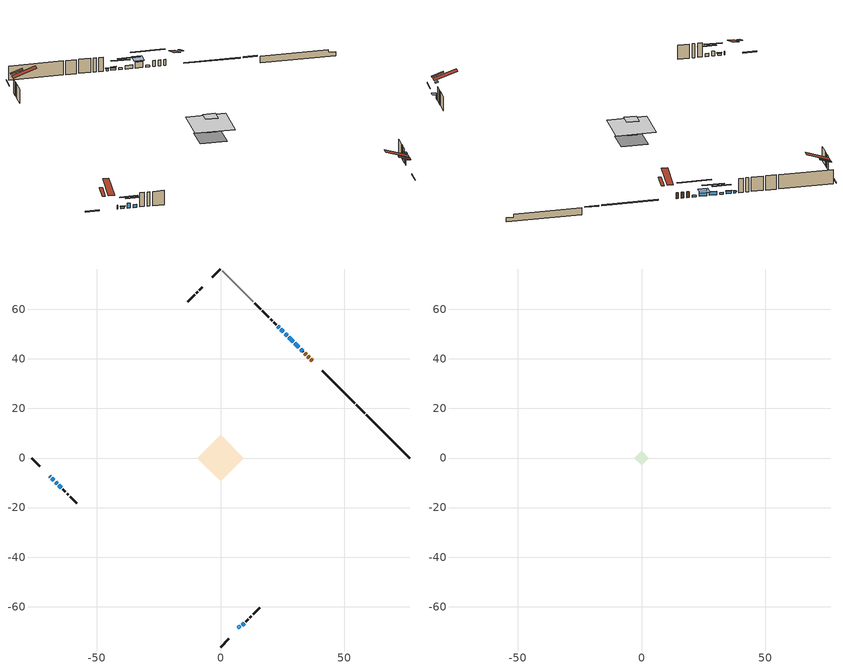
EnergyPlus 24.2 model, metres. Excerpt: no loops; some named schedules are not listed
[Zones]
conditioned space
 floor othersidecoefficients (Floor1 construction): -2.24,0 0,2.24 2.24,0 0,-2.24 z0.46
 floor adiabatic (AdiabaticFloorConstruction): -9.3,0 0,9.3 9.3,0 0,-9.3 z2.9
 floor foundation (Slab1 construction): -6.16,0 0,6.16 6.16,0 0,-6.16 z-1.92
 wall outside (RimJoist1 construction): 0,-76.29 3.29,-72.99 / -76.29,0 -72.99,-3.29 / 0,76.29 -3.29,72.99 / 58.15,18.14 54.86,21.43 z0.46:0.76
 wall outside (AdiabaticWallConstruction 1): 36.94,39.35 36.43,39.86 / 34.54,41.74 33.96,42.33 z0.46:2.49
 wall outside (AdiabaticWallConstruction): -68.84,-7.44 -68.73,-7.56 / 29.29,46.99 27.58,48.7 z0.46:1.68; -68.08,-8.21 -67.21,-9.07 / 26.93,49.36 26.06,50.22 z0.46:1.07; 33.3,42.99 32.29,43.99 z0.46:1.02; 31.64,44.65 29.95,46.34 z0.46:2.49; 8.78,-67.5 9.49,-66.8 / -66.56,-9.73 -65.85,-10.43 z0.46:2.06; 25.41,50.88 24.28,52.01 z0.46:1.27; 23.62,52.66 23.2,53.08 z0.46:1.05; -65.2,-11.09 -64.34,-11.95 z0.46:1.48
 wall outside (Wall1 construction): 10.14,-66.14 11.21,-65.08 / -63.68,-12.61 -62.61,-13.67 / -7.45,68.84 -8.51,67.77 / 22.55,53.74 21.48,54.8 z0.46:5.34
 wall outside (Wall2 construction): 11.87,-64.42 12.46,-63.82 / -61.96,-14.33 -61.36,-14.93 / -9.17,67.12 -9.77,66.52 / 20.82,55.46 20.23,56.06 z0.46:5.34
 wall outside (Wall5 construction): 13.12,-63.17 15.83,-60.45 / -60.7,-15.58 -57.99,-18.3 / -10.42,65.86 -13.14,63.15 / 19.57,56.71 16.86,59.43 z0.46:5.34
 wall foundation (FoundationWall1 construction): 58.81,17.48,-1.92 58.81,17.48,0.46 74.54,1.75,0.46 74.54,1.75,-0.54 76.29,0,-0.54 76.29,0,-1.92
 wall othersidecoefficients (RimJoist2 construction): 54.2,22.09 41.09,35.19 z0.46:0.76
 wall othersidecoefficients (AdiabaticWallConstruction 1): 35.77,40.51 35.2,41.09 z0.46:2.49
 wall othersidecoefficients (Wall6 construction): 16.2,60.09 13.85,62.44 z0.46:5.34
 wall adiabatic (Wall7 construction): 13.19,63.1 0.66,75.63 z0.46:5.34
 window (WindowConstruction 9): -68.84,-7.45 -68.73,-7.55 z0.46:1.68
 window (WindowConstruction 8): -68.07,-8.21 -67.21,-9.07 z0.46:1.07
 window (WindowConstruction 10): 33.3,42.99 32.29,43.99 z0.46:1.02
 window (WindowConstruction): 31.64,44.65 29.95,46.34 z0.46:2.49
 window (WindowConstruction 1): 29.29,46.99 27.58,48.7 z0.46:1.68
 window (WindowConstruction 2): 26.93,49.36 26.06,50.22 z0.46:1.07
 window (WindowConstruction 3): 8.79,-67.5 9.49,-66.8 z0.46:2.06
 window (WindowConstruction 4): -66.56,-9.73 -65.86,-10.43 z0.46:2.06
 window (WindowConstruction 5): 25.41,50.88 24.28,52.01 z0.46:1.27
 window (WindowConstruction 6): 23.62,52.67 23.2,53.08 z0.46:1.05
 window (WindowConstruction 7): -65.2,-11.09 -64.34,-11.95 z0.46:1.47
 door (Door): 36.94,39.35 36.43,39.86 z0.46:2.49
 door inside (Door 1): 35.77,40.51 35.2,41.08 z0.46:2.49
 door (Door 2): 34.54,41.74 33.96,42.33 z0.46:2.49
 ceiling adiabatic (AdiabaticFloorConstruction): 0,-9.3 9.3,0 0,9.3 -9.3,0 z2.9
 roof outside (Roof2 construction): 6.79,-69.5,5.34 1.28,-63.99,7.93 -0.17,-65.44,7.93 5.34,-70.95,5.34; -69.5,-6.79,5.34 -63.99,-1.28,7.93 -65.44,0.17,7.93 -70.95,-5.34,5.34; -6.79,69.5,5.34 -1.28,63.99,7.93 0.17,65.44,7.93 -5.34,70.95,5.34; 37.6,38.69,5.34 32.09,33.18,7.93 33.54,31.73,7.93 39.05,37.24,5.34
 roof outside (AdiabaticRoofConstruction): 8.13,-68.16,5.34 7.48,-67.51,5.64 6.8,-68.19,5.64 7.45,-68.84,5.34
 skylight (SkylightConstruction): 8.13,-68.16,5.34 7.48,-67.51,5.64 6.8,-68.19,5.64 7.45,-68.84,5.34
attic - vented
 floor to conditioned space (Floor2 construction Reversed): -2.85,0 0,2.85 2.85,0 0,-2.85 z5.34
 roof outside (Roof1 construction): 4.68,-71.6,5.34 1.91,-68.83,6.64 1.18,-69.56,6.64 3.95,-72.34,5.34; -71.6,-4.68,5.34 -68.83,-1.91,6.64 -69.56,-1.18,6.64 -72.34,-3.95,5.34; -4.68,71.6,5.34 -1.91,68.83,6.64 -1.18,69.56,6.64 -3.95,72.34,5.34; 39.7,36.58,5.34 36.93,33.81,6.64 37.66,33.08,6.64 40.43,35.85,5.34
shading: -67.07,-9.22 -68.22,-8.07 -68.51,-8.36 -67.36,-9.51 z1.27; 28.81,47.48 36.78,39.5 37.08,39.79 29.1,47.77 z5.95; 29.62,46.66 31.96,44.32 34.33,46.69 31.99,49.03 z2.95; 25.82,50.46 31.05,45.23 31.34,45.52 26.11,50.75 z4.17; 24.3,51.98 28.69,47.6 28.98,47.89 24.59,52.27 z3.56; 9.7,-66.59 8.57,-67.71 9.65,-68.79 10.77,-67.66 z2.36; -64.09,-12.19 -68.32,-7.97 -68.61,-8.26 -64.39,-12.48 z4.55; 24.13,52.15 25.55,50.74 25.84,51.03 24.42,52.44 z1.47; 23.06,53.22 23.76,52.52 24.05,52.82 23.35,53.51 z1.25; -62.58,-13.71 -66.96,-9.33 -67.25,-9.62 -62.87,-14 z3.97
[Building]
Building 1: Terrain=Suburbs
[Site:Location]
Toronto City Centre_ON: Latitude {deg}=43.63; Longitude {deg}=-79.39; Time Zone {hr}=-5; Elevation {m}=77; Keep Site Location Information=Yes
[Site:GroundTemperature:Shallow]
5.01852, 3.26908, 3.12898, 3.95918, 7.29196, 10.6092, 13.4851, 15.3069, 15.4617, 13.9799, 11.1774, 7.9619
[Site:WaterMainsTemperature]
Calculation Method=Schedule; Temperature Schedule=mains temperature schedule
[Material] Roughness=Rough; Thermal Absorptance=0.9
Name | Thickness {m} | Conductivity {W/m-K} | Density {kg/m3} | Specific Heat {J/kg-K} | Solar Absorptance | Visible Absorptance
asphalt or fiberglass shingles | 0.00635 | 0.162714 | 1121.4 | 1465.45 | 0.4 | 0.4
asphalt or fiberglass shingles 1 | 0.00635 | 0.162714 | 1121.4 | 1465.45 | 0.7 | 0.7
ceiling loosefill ins | 0.169333 | 0.0480833 | 16.02 | 1046.75 | 0.7 | 0.7
ceiling stud and cavity | 0.1397 | 0.515167 | 65.682 | 1177.47 | 0.7 | 0.7
concrete 4.0 in. | 0.1016 | 1.803125 | 2242.8 | 837.4 | 0.7 | 0.7
concrete 8.0 in. | 0.2032 | 1.803125 | 2242.8 | 837.4 | 0.7 | 0.7
door material | 0.04445 | 0.0451087 | 512.64 | 1214.23 | 0.7 | 0.7
door material 1 | 0.04445 | 0.060037 | 512.64 | 1214.23 | 0.7 | 0.7
door material 2 | 0.04445 | 0.20624 | 512.64 | 1214.23 | 0.7 | 0.7
exterior vertical ins | 0.0043763 | 0.029427 | 32.04 | 1214.23 | 0.7 | 0.7
floor covering | 0.0127 | 0.0433444 | 54.468 | 1339.84 | 0.6 | 0.6
floor rigid ins; rim joist rigid ins; rim joist rigid ins 1; roof rigid ins; wall rigid ins | 0.051816 | 0.029427 | 32.04 | 1214.23 | 0.7 | 0.7
floor rigid ins 1; roof rigid ins 1; wall rigid ins 2 | 0.512978 | 0.029427 | 32.04 | 1214.23 | 0.7 | 0.7
floor stud and cavity | 0.1397 | 0.111445 | 92.3553 | 1139.71 | 0.7 | 0.7
floor stud and cavity 1 | 0.1397 | 1.75129 | 37.0049 | 1207.88 | 0.7 | 0.7
furniture material conditioned space 1 | 0.1524 | 0.115458 | 640.8 | 1214.23 | 0.6 | 0.6
gypsum board | 0.0127 | 0.160291 | 801 | 837.4 | 0.6 | 0.6
gypsum board 1 | 0.00254 | 0.160291 | 801 | 837.4 | 0.6 | 0.6
gypsum board 2 | 0.0127 | 0.160291 | 801 | 837.4 | 0.7 | 0.7
osb sheathing 0.5 in. | 0.0127 | 0.115458 | 512.64 | 1214.23 | 0.7 | 0.7
osb sheathing 0.5 in. 1 | 0.0127 | 0.115458 | 512.64 | 1214.23 | 0.4 | 0.4
osb sheathing 0.75 in. | 0.01905 | 0.115458 | 512.64 | 1214.23 | 0.7 | 0.7
osb sheathing 2.0 in. | 0.0508 | 0.115458 | 512.64 | 1214.23 | 0.7 | 0.7
rim joist stud and cavity | 0.0508 | 0.0414762 | 125.044 | 1163.47 | 0.6 | 0.6
rim joist stud and cavity 1 | 0.0508 | 0.0317338 | 125.044 | 1163.47 | 0.6 | 0.6
roof stud and cavity | 0.2032 | 0.13028 | 78.34581 | 1123.46 | 0.7 | 0.7
roof stud and cavity 1 | 0.18415 | 1.78685 | 37.0049 | 1207.88 | 0.6 | 0.6
wall rigid ins 1 | 0.051816 | 0.029427 | 32.04 | 1214.23 | 0.4 | 0.4
wall stud and cavity | 0.1397 | 0.173609 | 139.0536 | 1170.24 | 0.7 | 0.7
wall stud and cavity 1 | 0.0889 | 0.52473 | 50.32683 | 1063.81 | 0.7 | 0.7
wall stud and cavity 2 | 0.1397 | 0.0960514 | 139.0536 | 1170.24 | 0.7 | 0.7
wall stud and cavity 3 | 0.1397 | 0.266649 | 139.0536 | 1170.24 | 0.7 | 0.7
wall stud and cavity 4 | 0.1397 | 0.086374 | 139.0536 | 1170.24 | 0.7 | 0.7
wall stud and cavity 5 | 0.0889 | 0.380278 | 52.3479 | 1209.89 | 0.7 | 0.7
wall stud and cavity 6 | 0.0889 | 0.391764 | 83.0341 | 1211.67 | 0.7 | 0.7
wood siding | 0.0254 | 0.102417 | 544.68 | 1172.36 | 0.4 | 0.4
wood siding 1 | 0.00254 | 0.102417 | 544.68 | 1172.36 | 0.4 | 0.4
wood siding 2; wood siding 3; wood siding 4 | 0.0254 | 0.102417 | 544.68 | 1172.36 | 0.7 | 0.7
[WindowMaterial:SimpleGlazingSystem]
Name | U-Factor {W/m2-K} | Solar Heat Gain Coefficient
SkylightMaterial | 3.8544 | 0.6637
WindowMaterial | 2.24735 | 0.57
WindowMaterial 1 | 2.90941 | 0.64
WindowMaterial 2 | 2.96789 | 0.62
WindowMaterial 3 | 2.93609 | 0.6
WindowMaterial 4 | 2.95142 | 0.58
WindowMaterial 5 | 3.006501 | 0.57
WindowMaterial 6 | 2.28085 | 0.55
WindowMaterial 7 | 2.27915 | 0.58
WindowMaterial 8 | 2.58463 | 0.46
WindowMaterial 9 | 3.01672 | 0.5
[Construction]
AdiabaticFloorConstruction: floor stud and cavity 1, floor rigid ins 1, osb sheathing 0.75 in., floor covering
AdiabaticRoofConstruction: asphalt or fiberglass shingles 1, roof rigid ins 1, osb sheathing 0.75 in., roof stud and cavity 1
AdiabaticWallConstruction: wood siding 3, wall rigid ins 2, wall stud and cavity 5, gypsum board
AdiabaticWallConstruction 1: wood siding 4, wall rigid ins 2, wall stud and cavity 5, gypsum board
Door: door material
Door 1: door material 1
Door 2: door material 2
Floor1 construction: floor stud and cavity, floor rigid ins, osb sheathing 0.75 in., floor covering
Floor2 construction Reversed: gypsum board, ceiling stud and cavity, ceiling loosefill ins
FoundationWall1 construction: concrete 8.0 in., gypsum board 2
furniture construction conditioned space 1: furniture material conditioned space 1
PartitionWallConstruction: gypsum board, wall stud and cavity 6, gypsum board
RimJoist1 construction: wood siding 2, rim joist rigid ins, osb sheathing 2.0 in., rim joist stud and cavity
RimJoist2 construction: rim joist rigid ins 1, osb sheathing 2.0 in., rim joist stud and cavity 1
Roof1 construction: asphalt or fiberglass shingles
Roof2 construction: asphalt or fiberglass shingles, roof rigid ins, osb sheathing 0.75 in., roof stud and cavity, gypsum board
SkylightConstruction: SkylightMaterial
Slab1 construction: concrete 4.0 in.
Wall1 construction: wood siding, wall rigid ins, osb sheathing 0.5 in., wall stud and cavity, gypsum board
Wall2 construction: wood siding 1, wall stud and cavity 1, gypsum board 1
Wall5 construction: wood siding, osb sheathing 0.5 in., wall stud and cavity 2, gypsum board
Wall6 construction: wall rigid ins 1, osb sheathing 0.5 in., wall stud and cavity 3, gypsum board
Wall7 construction: osb sheathing 0.5 in. 1, wall stud and cavity 4, gypsum board
WindowConstruction: WindowMaterial
WindowConstruction 1: WindowMaterial 1
WindowConstruction 10: WindowMaterial 9
WindowConstruction 2: WindowMaterial 2
WindowConstruction 3; WindowConstruction 4: WindowMaterial 3
WindowConstruction 5: WindowMaterial 4
WindowConstruction 6: WindowMaterial 5
WindowConstruction 7: WindowMaterial 6
WindowConstruction 8: WindowMaterial 7
WindowConstruction 9: WindowMaterial 8
[Zone] Multiplier=1; Part of Total Floor Area=Yes
Name | Volume {m3}
attic - vented | 3.43972
conditioned space | 649.7
[Space]
Name | Zone | Volume {m3}
attic - vented 1 | attic - vented | 3.43972
conditioned space 1 | conditioned space | 649.7
[ZoneInfiltration:EffectiveLeakageArea]
infil attic - vented 1: Zone or Space=attic - vented 1; Schedule=Always On Discrete; Effective Air Leakage Area {cm2}=682.526; Stack Coefficient=9.08979e-05; Wind Coefficient=6.44165e-06
[ZoneMixing]
whole house fan mix: Zone or Space=attic - vented; Schedule=Always On Continuous; Design Flow Rate Calculation Method=Flow/Zone; Design Flow Rate {m3/s}=0; Source Zone or Space=conditioned space
[SurfaceProperty:OtherSideCoefficients]
other non-freezing space: Combined Convective/Radiative Film Coefficient {W/m2-K}=8.35; Constant Temperature Coefficient=1; External Dry-Bulb Temperature Coefficient=0; Ground Temperature Coefficient=0; Wind Speed Coefficient=0; Zone Air Temperature Coefficient=0; Constant Temperature Schedule=other non-freezing space; Previous Other Side Temperature Coefficient=0
[SurfaceProperty:ExposedFoundationPerimeter]
Slab1: Exposed Perimeter Calculation Method=TotalExposedPerimeter; Total Exposed Perimeter {m}=24.719
[InternalMass] Zone or ZoneList=conditioned space; Space or SpaceList=conditioned space 1
Name | Construction | Surface Area {m2}
furniture mass conditioned space 1 | furniture construction conditioned space 1 | 103.548
partition wall mass | PartitionWallConstruction | 258.87
[Lights]
interior lighting: Zone or ZoneList or Space or SpaceList=conditioned space 1; Schedule=interior lighting schedule; Design Level Calculation Method=LightingLevel; Lighting Level {W}=343.2; Return Air Fraction=0; Fraction Radiant=0.6; Fraction Visible=0.2; Fraction Replaceable=1
[People]
occupants: Zone or ZoneList or Space or SpaceList=conditioned space 1; Number of People Schedule=occupants schedule; Number of People Calculation Method=People; Number of People=3; Fraction Radiant=0.314171; Sensible Heat Fraction=0.56303; Activity Level Schedule=occupants activity schedule; Carbon Dioxide Generation Rate {m3/s-W}=0; Enable ASHRAE 55 Comfort Warnings=No; Mean Radiant Temperature Calculation Type=EnclosureAveraged
[ElectricEquipment] Zone or ZoneList or Space or SpaceList=conditioned space 1; Design Level Calculation Method=EquipmentLevel
Name | Schedule | Design Level {W} | Fraction Latent | Fraction Radiant | Fraction Lost
clothes dryer | clothes dryer schedule | 140.772 | 0.015 | 0.081 | 0.85
clothes washer | clothes washer schedule | 32.1985 | 0.03 | 0.162 | 0.7
cooking range | cooking range schedule | 208.969 | 0.08 | 0.432 | 0.2
dishwasher | dishwasher schedule | 66.8632 | 0.3 | 0.18 | 0.4
fridge | fridge schedule | 72.9452 | 0 | 0.6 | 0
mech vent bath fan 0 | mech vent bath fan 0 schedule | 50.2 | 0 | 0 | 1
mech vent bath fan 1 | mech vent bath fan 1 schedule | 50.2 | 0 | 0 | 1
mech vent house fan | mech vent house fan schedule | 0 | 0 | 0 | 1
mech vent house fan cfis | mech vent house fan cfis schedule | 0 | 0 | 0 | 0
mech vent range fan 0 | mech vent range fan 0 schedule | 57 | 0 | 0 | 1
misc plug loads | misc plug loads schedule | 494.7 | 0.045 | 0.513 | 0.1
whole house fan | Always On Discrete | 0 | 0 | 0 | 1
[OtherEquipment] Zone or ZoneList or Space or SpaceList=conditioned space 1; Design Level Calculation Method=EquipmentLevel
Name | Fuel Type | Schedule | Design Level {W} | Fraction Latent | Fraction Radiant | Fraction Lost
clothes dryer 1 | Electricity | clothes dryer schedule | 0 | 0.015 | 0.081 | 0.85
cooking range 1 | Electricity | cooking range schedule | 0 | 0.08 | 0.432 | 0.2
general water use latent | None | general water use schedule | 59.3978 | 1 | 0 | 0
general water use sensible | None | general water use schedule | -58.539 | 0 | 0.6 | 0
mech vent house fan latent load | None | Always On Discrete | 0 | 1 | 0 | 0
mech vent house fan sensible load | None | Always On Discrete | 0 | 0 | 0 | 0
water heater energy adjustment1 | NaturalGas | Always On Discrete | 0.01 | 0 | 0 | 1
[ZoneInfiltration:DesignFlowRate] Zone or ZoneList or Space or SpaceList=conditioned space 1; Schedule=Always On Discrete; Design Flow Rate Calculation Method=Flow/Zone; Design Flow Rate {m3/s}=0
infil flow; natural vent flow; whole house fan flow
[Foundation:Kiva]
Foundation Kiva 1: Initial Indoor Air Temperature {C}=18; Wall Height Above Grade {m}=0.460004; Wall Depth Below Slab {m}=0.2032; Custom Block Material Name 1=exterior vertical ins; Custom Block Depth 1 {m}=2.38; Custom Block X Position 1 {m}=0.2159; Custom Block Z Position 1 {m}=0
[Foundation:Kiva:Settings]
Soil Conductivity {W/m-K}=0.849921; Soil Density {kg/m3}=1842.3; Soil Specific Heat {J/kg-K}=418.7; Ground Solar Absorptivity=0.9; Ground Thermal Absorptivity=0.9; Ground Surface Roughness {m}=0.03; Far-Field Width {m}=40; Deep-Ground Boundary Condition=ZeroFlux; Deep-Ground Depth {m}=40; Minimum Cell Dimension {m}=0.2; Maximum Cell Growth Coefficient=3; Simulation Timestep=Timestep
[Exterior:Lights]
exterior lighting: Schedule=exterior lighting schedule; Design Level {W}=75.6
[Schedule:Constant]
Name | Hourly Value
Always On Continuous; mech vent house fan schedule; mech vent house fan cfis schedule; Always On Discrete | 1
other non-freezing space; fridge schedule | 0
occupants activity schedule | 117.228
[Schedule:Week:Daily]
interior lighting schedule Week Rule - Jan1-Jan27: interior lighting schedule day, interior lighting schedule day, interior lighting schedule day, interior lighting schedule day, interior lighting schedule day, interior lighting schedule day, interior lighting schedule day, interior lighting schedule default day, interior lighting schedule default day, interior lighting schedule default day, interior lighting schedule default day, interior lighting schedule default day
interior lighting schedule Week Rule - Jan28-Feb3: interior lighting schedule day, interior lighting schedule day, interior lighting schedule day, interior lighting schedule day, interior lighting schedule day 1, interior lighting schedule day 1, interior lighting schedule day 1, interior lighting schedule default day, interior lighting schedule default day, interior lighting schedule default day, interior lighting schedule default day, interior lighting schedule default day
interior lighting schedule Week Rule - Feb4-Feb24: interior lighting schedule day 1, interior lighting schedule day 1, interior lighting schedule day 1, interior lighting schedule day 1, interior lighting schedule day 1, interior lighting schedule day 1, interior lighting schedule day 1, interior lighting schedule default day, interior lighting schedule default day, interior lighting schedule default day, interior lighting schedule default day, interior lighting schedule default day
interior lighting schedule Week Rule - Feb25-Mar3: interior lighting schedule day 1, interior lighting schedule day 1, interior lighting schedule day 1, interior lighting schedule day 1, interior lighting schedule day 2, interior lighting schedule day 2, interior lighting schedule day 2, interior lighting schedule default day, interior lighting schedule default day, interior lighting schedule default day, interior lighting schedule default day, interior lighting schedule default day
interior lighting schedule Week Rule - Mar4-Mar31: interior lighting schedule day 2, interior lighting schedule day 2, interior lighting schedule day 2, interior lighting schedule day 2, interior lighting schedule day 2, interior lighting schedule day 2, interior lighting schedule day 2, interior lighting schedule default day, interior lighting schedule default day, interior lighting schedule default day, interior lighting schedule default day, interior lighting schedule default day
interior lighting schedule Week Rule - Apr1-Apr28: interior lighting schedule day 3, interior lighting schedule day 3, interior lighting schedule day 3, interior lighting schedule day 3, interior lighting schedule day 3, interior lighting schedule day 3, interior lighting schedule day 3, interior lighting schedule default day, interior lighting schedule default day, interior lighting schedule default day, interior lighting schedule default day, interior lighting schedule default day
interior lighting schedule Week Rule - Apr29-May5: interior lighting schedule day 3, interior lighting schedule day 3, interior lighting schedule day 4, interior lighting schedule day 4, interior lighting schedule day 4, interior lighting schedule day 4, interior lighting schedule day 4, interior lighting schedule default day, interior lighting schedule default day, interior lighting schedule default day, interior lighting schedule default day, interior lighting schedule default day
interior lighting schedule Week Rule - May6-May26: interior lighting schedule day 4, interior lighting schedule day 4, interior lighting schedule day 4, interior lighting schedule day 4, interior lighting schedule day 4, interior lighting schedule day 4, interior lighting schedule day 4, interior lighting schedule default day, interior lighting schedule default day, interior lighting schedule default day, interior lighting schedule default day, interior lighting schedule default day
interior lighting schedule Week Rule - May27-Jun2: interior lighting schedule day 4, interior lighting schedule day 4, interior lighting schedule day 4, interior lighting schedule day 4, interior lighting schedule day 4, interior lighting schedule day 5, interior lighting schedule day 5, interior lighting schedule default day, interior lighting schedule default day, interior lighting schedule default day, interior lighting schedule default day, interior lighting schedule default day
interior lighting schedule Week Rule - Jun3-Jun30: interior lighting schedule day 5, interior lighting schedule day 5, interior lighting schedule day 5, interior lighting schedule day 5, interior lighting schedule day 5, interior lighting schedule day 5, interior lighting schedule day 5, interior lighting schedule default day, interior lighting schedule default day, interior lighting schedule default day, interior lighting schedule default day, interior lighting schedule default day
interior lighting schedule Week Rule - Jul1-Jul28: interior lighting schedule day 6, interior lighting schedule day 6, interior lighting schedule day 6, interior lighting schedule day 6, interior lighting schedule day 6, interior lighting schedule day 6, interior lighting schedule day 6, interior lighting schedule default day, interior lighting schedule default day, interior lighting schedule default day, interior lighting schedule default day, interior lighting schedule default day
interior lighting schedule Week Rule - Jul29-Aug4: interior lighting schedule day 6, interior lighting schedule day 6, interior lighting schedule day 6, interior lighting schedule day 7, interior lighting schedule day 7, interior lighting schedule day 7, interior lighting schedule day 7, interior lighting schedule default day, interior lighting schedule default day, interior lighting schedule default day, interior lighting schedule default day, interior lighting schedule default day
interior lighting schedule Week Rule - Aug5-Aug25: interior lighting schedule day 7, interior lighting schedule day 7, interior lighting schedule day 7, interior lighting schedule day 7, interior lighting schedule day 7, interior lighting schedule day 7, interior lighting schedule day 7, interior lighting schedule default day, interior lighting schedule default day, interior lighting schedule default day, interior lighting schedule default day, interior lighting schedule default day
interior lighting schedule Week Rule - Aug26-Sep1: interior lighting schedule day 7, interior lighting schedule day 7, interior lighting schedule day 7, interior lighting schedule day 7, interior lighting schedule day 7, interior lighting schedule day 7, interior lighting schedule day 8, interior lighting schedule default day, interior lighting schedule default day, interior lighting schedule default day, interior lighting schedule default day, interior lighting schedule default day
interior lighting schedule Week Rule - Sep2-Sep29: interior lighting schedule day 8, interior lighting schedule day 8, interior lighting schedule day 8, interior lighting schedule day 8, interior lighting schedule day 8, interior lighting schedule day 8, interior lighting schedule day 8, interior lighting schedule default day, interior lighting schedule default day, interior lighting schedule default day, interior lighting schedule default day, interior lighting schedule default day
interior lighting schedule Week Rule - Sep30-Oct6: interior lighting schedule day 8, interior lighting schedule day 9, interior lighting schedule day 9, interior lighting schedule day 9, interior lighting schedule day 9, interior lighting schedule day 9, interior lighting schedule day 9, interior lighting schedule default day, interior lighting schedule default day, interior lighting schedule default day, interior lighting schedule default day, interior lighting schedule default day
interior lighting schedule Week Rule - Oct7-Oct27: interior lighting schedule day 9, interior lighting schedule day 9, interior lighting schedule day 9, interior lighting schedule day 9, interior lighting schedule day 9, interior lighting schedule day 9, interior lighting schedule day 9, interior lighting schedule default day, interior lighting schedule default day, interior lighting schedule default day, interior lighting schedule default day, interior lighting schedule default day
interior lighting schedule Week Rule - Oct28-Nov3: interior lighting schedule day 9, interior lighting schedule day 9, interior lighting schedule day 9, interior lighting schedule day 9, interior lighting schedule day 10, interior lighting schedule day 10, interior lighting schedule day 10, interior lighting schedule default day, interior lighting schedule default day, interior lighting schedule default day, interior lighting schedule default day, interior lighting schedule default day
interior lighting schedule Week Rule - Nov4-Nov24: interior lighting schedule day 10, interior lighting schedule day 10, interior lighting schedule day 10, interior lighting schedule day 10, interior lighting schedule day 10, interior lighting schedule day 10, interior lighting schedule day 10, interior lighting schedule default day, interior lighting schedule default day, interior lighting schedule default day, interior lighting schedule default day, interior lighting schedule default day
interior lighting schedule Week Rule - Nov25-Dec1: interior lighting schedule day 10, interior lighting schedule day 10, interior lighting schedule day 10, interior lighting schedule day 10, interior lighting schedule day 10, interior lighting schedule day 10, interior lighting schedule day 11, interior lighting schedule default day, interior lighting schedule default day, interior lighting schedule default day, interior lighting schedule default day, interior lighting schedule default day
interior lighting schedule Week Rule - Dec2-Dec31: interior lighting schedule day 11, interior lighting schedule day 11, interior lighting schedule day 11, interior lighting schedule day 11, interior lighting schedule day 11, interior lighting schedule day 11, interior lighting schedule day 11, interior lighting schedule default day, interior lighting schedule default day, interior lighting schedule default day, interior lighting schedule default day, interior lighting schedule default day
occupants schedule Week Rule - Jan1-Dec31: occupants schedule day, occupants schedule day, occupants schedule day, occupants schedule day, occupants schedule day, occupants schedule day, occupants schedule day, occupants schedule default day, occupants schedule default day, occupants schedule default day, occupants schedule default day, occupants schedule default day
clothes dryer schedule Week Rule - Jan1-Dec31: clothes dryer schedule day, clothes dryer schedule day, clothes dryer schedule day, clothes dryer schedule day, clothes dryer schedule day, clothes dryer schedule day, clothes dryer schedule day, clothes dryer schedule default day, clothes dryer schedule default day, clothes dryer schedule default day, clothes dryer schedule default day, clothes dryer schedule default day
clothes washer schedule Week Rule - Jan1-Dec31: clothes washer schedule day, clothes washer schedule day, clothes washer schedule day, clothes washer schedule day, clothes washer schedule day, clothes washer schedule day, clothes washer schedule day, clothes washer schedule default day, clothes washer schedule default day, clothes washer schedule default day, clothes washer schedule default day, clothes washer schedule default day
cooking range schedule Week Rule - Jan1-Dec31: cooking range schedule day, cooking range schedule day, cooking range schedule day, cooking range schedule day, cooking range schedule day, cooking range schedule day, cooking range schedule day, cooking range schedule default day, cooking range schedule default day, cooking range schedule default day, cooking range schedule default day, cooking range schedule default day
dishwasher schedule Week Rule - Jan1-Dec31: dishwasher schedule day, dishwasher schedule day, dishwasher schedule day, dishwasher schedule day, dishwasher schedule day, dishwasher schedule day, dishwasher schedule day, dishwasher schedule default day, dishwasher schedule default day, dishwasher schedule default day, dishwasher schedule default day, dishwasher schedule default day
mech vent bath fan 0 schedule Week Rule - Jan1-Dec31: mech vent bath fan 0 schedule day, mech vent bath fan 0 schedule day, mech vent bath fan 0 schedule day, mech vent bath fan 0 schedule day, mech vent bath fan 0 schedule day, mech vent bath fan 0 schedule day, mech vent bath fan 0 schedule day, mech vent bath fan 0 schedule default day, mech vent bath fan 0 schedule default day, mech vent bath fan 0 schedule default day, mech vent bath fan 0 schedule default day, mech vent bath fan 0 schedule default day
mech vent bath fan 1 schedule Week Rule - Jan1-Dec31: mech vent bath fan 1 schedule day, mech vent bath fan 1 schedule day, mech vent bath fan 1 schedule day, mech vent bath fan 1 schedule day, mech vent bath fan 1 schedule day, mech vent bath fan 1 schedule day, mech vent bath fan 1 schedule day, mech vent bath fan 1 schedule default day, mech vent bath fan 1 schedule default day, mech vent bath fan 1 schedule default day, mech vent bath fan 1 schedule default day, mech vent bath fan 1 schedule default day
mech vent range fan 0 schedule Week Rule - Jan1-Dec31: mech vent range fan 0 schedule day, mech vent range fan 0 schedule day, mech vent range fan 0 schedule day, mech vent range fan 0 schedule day, mech vent range fan 0 schedule day, mech vent range fan 0 schedule day, mech vent range fan 0 schedule day, mech vent range fan 0 schedule default day, mech vent range fan 0 schedule default day, mech vent range fan 0 schedule default day, mech vent range fan 0 schedule default day, mech vent range fan 0 schedule default day
misc plug loads schedule Week Rule - Jan1-Dec31: misc plug loads schedule day, misc plug loads schedule day, misc plug loads schedule day, misc plug loads schedule day, misc plug loads schedule day, misc plug loads schedule day, misc plug loads schedule day, misc plug loads schedule default day, misc plug loads schedule default day, misc plug loads schedule default day, misc plug loads schedule default day, misc plug loads schedule default day
general water use schedule Week Rule - Jan1-Dec31: general water use schedule day, general water use schedule day, general water use schedule day, general water use schedule day, general water use schedule day, general water use schedule day, general water use schedule day, general water use schedule default day, general water use schedule default day, general water use schedule default day, general water use schedule default day, general water use schedule default day
exterior lighting schedule Week Rule - Jan1-Jan27: exterior lighting schedule day, exterior lighting schedule day, exterior lighting schedule day, exterior lighting schedule day, exterior lighting schedule day, exterior lighting schedule day, exterior lighting schedule day, exterior lighting schedule default day, exterior lighting schedule default day, exterior lighting schedule default day, exterior lighting schedule default day, exterior lighting schedule default day
exterior lighting schedule Week Rule - Jan28-Feb3: exterior lighting schedule day, exterior lighting schedule day, exterior lighting schedule day, exterior lighting schedule day, exterior lighting schedule day 1, exterior lighting schedule day 1, exterior lighting schedule day 1, exterior lighting schedule default day, exterior lighting schedule default day, exterior lighting schedule default day, exterior lighting schedule default day, exterior lighting schedule default day
exterior lighting schedule Week Rule - Feb4-Feb24: exterior lighting schedule day 1, exterior lighting schedule day 1, exterior lighting schedule day 1, exterior lighting schedule day 1, exterior lighting schedule day 1, exterior lighting schedule day 1, exterior lighting schedule day 1, exterior lighting schedule default day, exterior lighting schedule default day, exterior lighting schedule default day, exterior lighting schedule default day, exterior lighting schedule default day
exterior lighting schedule Week Rule - Feb25-Mar3: exterior lighting schedule day 1, exterior lighting schedule day 1, exterior lighting schedule day 1, exterior lighting schedule day 1, exterior lighting schedule day 2, exterior lighting schedule day 2, exterior lighting schedule day 2, exterior lighting schedule default day, exterior lighting schedule default day, exterior lighting schedule default day, exterior lighting schedule default day, exterior lighting schedule default day
exterior lighting schedule Week Rule - Mar4-Mar31: exterior lighting schedule day 2, exterior lighting schedule day 2, exterior lighting schedule day 2, exterior lighting schedule day 2, exterior lighting schedule day 2, exterior lighting schedule day 2, exterior lighting schedule day 2, exterior lighting schedule default day, exterior lighting schedule default day, exterior lighting schedule default day, exterior lighting schedule default day, exterior lighting schedule default day
exterior lighting schedule Week Rule - Apr1-Apr28: exterior lighting schedule day 3, exterior lighting schedule day 3, exterior lighting schedule day 3, exterior lighting schedule day 3, exterior lighting schedule day 3, exterior lighting schedule day 3, exterior lighting schedule day 3, exterior lighting schedule default day, exterior lighting schedule default day, exterior lighting schedule default day, exterior lighting schedule default day, exterior lighting schedule default day
exterior lighting schedule Week Rule - Apr29-May5: exterior lighting schedule day 3, exterior lighting schedule day 3, exterior lighting schedule day 4, exterior lighting schedule day 4, exterior lighting schedule day 4, exterior lighting schedule day 4, exterior lighting schedule day 4, exterior lighting schedule default day, exterior lighting schedule default day, exterior lighting schedule default day, exterior lighting schedule default day, exterior lighting schedule default day
[Schedule:Year]
interior lighting schedule: interior lighting schedule Week Rule - Jan1-Jan27, 1, 1, 1, 27, interior lighting schedule Week Rule - Jan28-Feb3, 1, 28, 2, 3, interior lighting schedule Week Rule - Feb4-Feb24, 2, 4, 2, 24, interior lighting schedule Week Rule - Feb25-Mar3, 2, 25, 3, 3, interior lighting schedule Week Rule - Mar4-Mar31, 3, 4, 3, 31, interior lighting schedule Week Rule - Apr1-Apr28, 4, 1, 4, 28, interior lighting schedule Week Rule - Apr29-May5, 4, 29, 5, 5, interior lighting schedule Week Rule - May6-May26, 5, 6, 5, 26, interior lighting schedule Week Rule - May27-Jun2, 5, 27, 6, 2, interior lighting schedule Week Rule - Jun3-Jun30, 6, 3, 6, 30, interior lighting schedule Week Rule - Jul1-Jul28, 7, 1, 7, 28, interior lighting schedule Week Rule - Jul29-Aug4, 7, 29, 8, 4, interior lighting schedule Week Rule - Aug5-Aug25, 8, 5, 8, 25, interior lighting schedule Week Rule - Aug26-Sep1, 8, 26, 9, 1, interior lighting schedule Week Rule - Sep2-Sep29, 9, 2, 9, 29, interior lighting schedule Week Rule - Sep30-Oct6, 9, 30, 10, 6, interior lighting schedule Week Rule - Oct7-Oct27, 10, 7, 10, 27, interior lighting schedule Week Rule - Oct28-Nov3, 10, 28, 11, 3, interior lighting schedule Week Rule - Nov4-Nov24, 11, 4, 11, 24, interior lighting schedule Week Rule - Nov25-Dec1, 11, 25, 12, 1, interior lighting schedule Week Rule - Dec2-Dec31, 12, 2, 12, 31
occupants schedule: occupants schedule Week Rule - Jan1-Dec31, 1, 1, 12, 31
clothes dryer schedule: clothes dryer schedule Week Rule - Jan1-Dec31, 1, 1, 12, 31
clothes washer schedule: clothes washer schedule Week Rule - Jan1-Dec31, 1, 1, 12, 31
cooking range schedule: cooking range schedule Week Rule - Jan1-Dec31, 1, 1, 12, 31
dishwasher schedule: dishwasher schedule Week Rule - Jan1-Dec31, 1, 1, 12, 31
mech vent bath fan 0 schedule: mech vent bath fan 0 schedule Week Rule - Jan1-Dec31, 1, 1, 12, 31
mech vent bath fan 1 schedule: mech vent bath fan 1 schedule Week Rule - Jan1-Dec31, 1, 1, 12, 31
mech vent range fan 0 schedule: mech vent range fan 0 schedule Week Rule - Jan1-Dec31, 1, 1, 12, 31
misc plug loads schedule: misc plug loads schedule Week Rule - Jan1-Dec31, 1, 1, 12, 31
general water use schedule: general water use schedule Week Rule - Jan1-Dec31, 1, 1, 12, 31
exterior lighting schedule: exterior lighting schedule Week Rule - Jan1-Jan27, 1, 1, 1, 27, exterior lighting schedule Week Rule - Jan28-Feb3, 1, 28, 2, 3, exterior lighting schedule Week Rule - Feb4-Feb24, 2, 4, 2, 24, exterior lighting schedule Week Rule - Feb25-Mar3, 2, 25, 3, 3, exterior lighting schedule Week Rule - Mar4-Mar31, 3, 4, 3, 31, exterior lighting schedule Week Rule - Apr1-Apr28, 4, 1, 4, 28, exterior lighting schedule Week Rule - Apr29-May5, 4, 29, 5, 5, exterior lighting schedule Week Rule - May6-May26, 5, 6, 5, 26, exterior lighting schedule Week Rule - May27-Jun2, 5, 27, 6, 2, exterior lighting schedule Week Rule - Jun3-Jun30, 6, 3, 6, 30, exterior lighting schedule Week Rule - Jul1-Jul28, 7, 1, 7, 28, exterior lighting schedule Week Rule - Jul29-Aug4, 7, 29, 8, 4, exterior lighting schedule Week Rule - Aug5-Aug25, 8, 5, 8, 25, exterior lighting schedule Week Rule - Aug26-Sep1, 8, 26, 9, 1, exterior lighting schedule Week Rule - Sep2-Sep29, 9, 2, 9, 29, exterior lighting schedule Week Rule - Sep30-Oct6, 9, 30, 10, 6, exterior lighting schedule Week Rule - Oct7-Oct27, 10, 7, 10, 27, exterior lighting schedule Week Rule - Oct28-Nov3, 10, 28, 11, 3, exterior lighting schedule Week Rule - Nov4-Nov24, 11, 4, 11, 24, exterior lighting schedule Week Rule - Nov25-Dec1, 11, 25, 12, 1, exterior lighting schedule Week Rule - Dec2-Dec31, 12, 2, 12, 31
[Schedule:Compact]
mains temperature schedule: Through: 01/01, For: AllDays, Until: 24:00, 8.80333, Through: 01/02, For: AllDays, Until: 24:00, 8.74333, Through: 01/03, For: AllDays, Until: 24:00, 8.68389, Through: 01/04, For: AllDays, Until: 24:00, 8.62611, Through: 01/05, For: AllDays, Until: 24:00, 8.56944, Through: 01/06, For: AllDays, Until: 24:00, 8.51389, Through: 01/07, For: AllDays, Until: 24:00, 8.45944, Through: 01/08, For: AllDays, Until: 24:00, 8.40611, Through: 01/09, For: AllDays, Until: 24:00, 8.35389, Through: 01/10, For: AllDays, Until: 24:00, 8.30278, Through: 01/11, For: AllDays, Until: 24:00, 8.25333, Through: 01/12, For: AllDays, Until: 24:00, 8.205, Through: 01/13, For: AllDays, Until: 24:00, 8.15778, Through: 01/14, For: AllDays, Until: 24:00, 8.11222, Through: 01/15, For: AllDays, Until: 24:00, 8.06778, Through: 01/16, For: AllDays, Until: 24:00, 8.02444, Through: 01/17, For: AllDays, Until: 24:00, 7.98222, Through: 01/18, For: AllDays, Until: 24:00, 7.94167, Through: 01/19, For: AllDays, Until: 24:00, 7.90222, Through: 01/20, For: AllDays, Until: 24:00, 7.86444, Through: 01/21, For: AllDays, Until: 24:00, 7.82778, Through: 01/22, For: AllDays, Until: 24:00, 7.79278, Through: 01/23, For: AllDays, Until: 24:00, 7.75889, Through: 01/24, For: AllDays, Until: 24:00, 7.72667, Through: 01/25, For: AllDays, Until: 24:00, 7.69556, Through: 01/26, For: AllDays, Until: 24:00, 7.66611, Through: 01/27, For: AllDays, Until: 24:00, 7.63778, Through: 01/28, For: AllDays, Until: 24:00, 7.61111, Through: 01/29, For: AllDays, Until: 24:00, 7.58556, Through: 01/30, For: AllDays, Until: 24:00, 7.56167, Through: 01/31, For: AllDays, Until: 24:00, 7.53944, Through: 02/01, For: AllDays, Until: 24:00, 7.51833, Through: 02/02, For: AllDays, Until: 24:00, 7.49889, Through: 02/03, For: AllDays, Until: 24:00, 7.48111, Through: 02/04, For: AllDays, Until: 24:00, 7.46444, Through: 02/05, For: AllDays, Until: 24:00, 7.44944, Through: 02/06, For: AllDays, Until: 24:00, 7.43556, Through: 02/07, For: AllDays, Until: 24:00, 7.42333, Through: 02/08, For: AllDays, Until: 24:00, 7.41278, Through: 02/09, For: AllDays, Until: 24:00, 7.40389, Through: 02/10, For: AllDays, Until: 24:00, 7.39611, Through: 02/11, For: AllDays, Until: 24:00, 7.39, Through: 02/12, For: AllDays, Until: 24:00, 7.38556, Through: 02/13, For: AllDays, Until: 24:00, 7.38222, Through: 02/14, For: AllDays, Until: 24:00, 7.38056, Through: 02/15, For: AllDays, Until: 24:00, 7.38056, Through: 02/16, For: AllDays, Until: 24:00, 7.38222, Through: 02/17, For: AllDays, Until: 24:00, 7.385, Through: 02/18, For: AllDays, Until: 24:00, 7.38944, Through: 02/19, For: AllDays, Until: 24:00, 7.395, Through: 02/20, For: AllDays, Until: 24:00, 7.40278, Through: 02/21, For: AllDays, Until: 24:00, 7.41167, Through: 02/22, For: AllDays, Until: 24:00, 7.42222, Through: 02/23, For: AllDays, Until: 24:00, 7.43389, Through: 02/24, For: AllDays, Until: 24:00, 7.44722, Through: 02/25, For: AllDays, Until: 24:00, 7.46222, Through: 02/26, For: AllDays, Until: 24:00, 7.47833, Through: 02/27, For: AllDays, Until: 24:00, 7.49611, Through: 02/28, For: AllDays, Until: 24:00, 7.51556, Through: 03/01, For: AllDays, Until: 24:00, 7.53667, Through: 03/02, For: AllDays, Until: 24:00, 7.55889, Through: 03/03, For: AllDays, Until: 24:00, 7.58222, Through: 03/04, For: AllDays, Until: 24:00, 7.60722, Through: 03/05, For: AllDays, Until: 24:00, 7.63389, Through: 03/06, For: AllDays, Until: 24:00, 7.66222, Through: 03/07, For: AllDays, Until: 24:00, 7.69111, Through: 03/08, For: AllDays, Until: 24:00, 7.72222, Through: 03/09, For: AllDays, Until: 24:00, 7.75444, Through: 03/10, For: AllDays, Until: 24:00, 7.78778, Through: 03/11, For: AllDays, Until: 24:00, 7.82278, Through: 03/12, For: AllDays, Until: 24:00, 7.85944, Through: 03/13, For: AllDays, Until: 24:00, 7.89722, Through: 03/14, For: AllDays, Until: 24:00, 7.93611, Through: 03/15, For: AllDays, Until: 24:00, 7.97667, Through: 03/16, For: AllDays, Until: 24:00, 8.01833, Through: 03/17, For: AllDays, Until: 24:00, 8.06167, Through: 03/18, For: AllDays, Until: 24:00, 8.10611, Through: 03/19, For: AllDays, Until: 24:00, 8.15167, Through: 03/20, For: AllDays, Until: 24:00, 8.19833, Through: 03/21, For: AllDays, Until: 24:00, 8.24667, Through: 03/22, For: AllDays, Until: 24:00, 8.29611, Through: 03/23, For: AllDays, Until: 24:00, 8.34667, Through: 03/24, For: AllDays, Until: 24:00, 8.39889, Through: 03/25, For: AllDays, Until: 24:00, 8.45167, Through: 03/26, For: AllDays, Until: 24:00, 8.50611, Through: 03/27, For: AllDays, Until: 24:00, 8.56167, Through: 03/28, For: AllDays, Until: 24:00, 8.61833, Through: 03/29, For: AllDays, Until: 24:00, 8.67611, Through: 03/30, For: AllDays, Until: 24:00, 8.735, Through: 03/31, For: AllDays, Until: 24:00, 8.795, Through: 04/01, For: AllDays, Until: 24:00, 8.85611, Through: 04/02, For: AllDays, Until: 24:00, 8.91833, Through: 04/03, For: AllDays, Until: 24:00, 8.98167, Through: 04/04, For: AllDays, Until: 24:00, 9.04556, Through: 04/05, For: AllDays, Until: 24:00, 9.11111, Through: 04/06, For: AllDays, Until: 24:00, 9.17722, Through: 04/07, For: AllDays, Until: 24:00, 9.24444, Through: 04/08, For: AllDays, Until: 24:00, 9.31222, Through: 04/09, For: AllDays, Until: 24:00, 9.38167, Through: 04/10, For: AllDays, Until: 24:00, 9.45167, Through: 04/11, For: AllDays, Until: 24:00, 9.52222, Through: 04/12, For: AllDays, Until: 24:00, 9.59444, Through: 04/13, For: AllDays, Until: 24:00, 9.66667, Through: 04/14, For: AllDays, Until: 24:00, 9.74, Through: 04/15, For: AllDays, Until: 24:00, 9.81444, Through: 04/16, For: AllDays, Until: 24:00, 9.88944, Through: 04/17, For: AllDays, Until: 24:00, 9.96556, Through: 04/18, For: AllDays, Until: 24:00, 10.0417, Through: 04/19, For: AllDays, Until: 24:00, 10.1189, Through: 04/20, For: AllDays, Until: 24:00, 10.1972, Through: 04/21, For: AllDays, Until: 24:00, 10.2756, Through: 04/22, For: AllDays, Until: 24:00, 10.355, Through: 04/23, For: AllDays, Until: 24:00, 10.435, Through: 04/24, For: AllDays, Until: 24:00, 10.515, Through: 04/25, For: AllDays, Until: 24:00, 10.5961, Through: 04/26, For: AllDays, Until: 24:00, 10.6778, Through: 04/27, For: AllDays, Until: 24:00, 10.76, Through: 04/28, For: AllDays, Until: 24:00, 10.8428, Through: 04/29, For: AllDays, Until: 24:00, 10.9261, Through: 04/30, For: AllDays, Until: 24:00, 11.0094, Through: 05/01, For: AllDays, Until: 24:00, 11.0933, Through: 05/02, For: AllDays, Until: 24:00, 11.1778, Through: 05/03, For: AllDays, Until: 24:00, 11.2628, Through: 05/04, For: AllDays, Until: 24:00, 11.3478, Through: 05/05, For: AllDays, Until: 24:00, 11.4333, Through: 05/06, For: AllDays, Until: 24:00, 11.5189, Through: 05/07, For: AllDays, Until: 24:00, 11.605, Through: 05/08, For: AllDays, Until: 24:00, 11.6917, Through: 05/09, For: AllDays, Until: 24:00, 11.7778, Through: 05/10, For: AllDays, Until: 24:00, 11.865, Through: 05/11, For: AllDays, Until: 24:00, 11.9517, Through: 05/12, For: AllDays, Until: 24:00, 12.0389, Through: 05/13, For: AllDays, Until: 24:00, 12.1261, Through: 05/14, For: AllDays, Until: 24:00, 12.2133, Through: 05/15, For: AllDays, Until: 24:00, 12.3006, Through: 05/16, For: AllDays, Until: 24:00, 12.3883, Through: 05/17, For: AllDays, Until: 24:00, 12.4756, Through: 05/18, For: AllDays, Until: 24:00, 12.5628, Through: 05/19, For: AllDays, Until: 24:00, 12.6506, Through: 05/20, For: AllDays, Until: 24:00, 12.7378, Through: 05/21, For: AllDays, Until: 24:00, 12.825, Through: 05/22, For: AllDays, Until: 24:00, 12.9122, Through: 05/23, For: AllDays, Until: 24:00, 12.9994, Through: 05/24, For: AllDays, Until: 24:00, 13.0861, Through: 05/25, For: AllDays, Until: 24:00, 13.1728, Through: 05/26, For: AllDays, Until: 24:00, 13.2594, Through: 05/27, For: AllDays, Until: 24:00, 13.3456, Through: 05/28, For: AllDays, Until: 24:00, 13.4317, Through: 05/29, For: AllDays, Until: 24:00, 13.5172, Through: 05/30, For: AllDays, Until: 24:00, 13.6028, Through: 05/31, For: AllDays, Until: 24:00, 13.6878, Through: 06/01, For: AllDays, Until: 24:00, 13.7722, Through: 06/02, For: AllDays, Until: 24:00, 13.8567, Through: 06/03, For: AllDays, Until: 24:00, 13.9406, Through: 06/04, For: AllDays, Until: 24:00, 14.0239, Through: 06/05, For: AllDays, Until: 24:00, 14.1067, Through: 06/06, For: AllDays, Until: 24:00, 14.1894, Through: 06/07, For: AllDays, Until: 24:00, 14.2711, Through: 06/08, For: AllDays, Until: 24:00, 14.3528, Through: 06/09, For: AllDays, Until: 24:00, 14.4339, Through: 06/10, For: AllDays, Until: 24:00, 14.5139, Through: 06/11, For: AllDays, Until: 24:00, 14.5939, Through: 06/12, For: AllDays, Until: 24:00, 14.6728, Through: 06/13, For: AllDays, Until: 24:00, 14.7511, Through: 06/14, For: AllDays, Until: 24:00, 14.8289, Through: 06/15, For: AllDays, Until: 24:00, 14.9061, Through: 06/16, For: AllDays, Until: 24:00, 14.9822, Through: 06/17, For: AllDays, Until: 24:00, 15.0578, Through: 06/18, For: AllDays, Until: 24:00, 15.1328, Through: 06/19, For: AllDays, Until: 24:00, 15.2067, Through: 06/20, For: AllDays, Until: 24:00, 15.28, Through: 06/21, For: AllDays, Until: 24:00, 15.3522, Through: 06/22, For: AllDays, Until: 24:00, 15.4239, Through: 06/23, For: AllDays, Until: 24:00, 15.4944, Through: 06/24, For: AllDays, Until: 24:00, 15.5639, Through: 06/25, For: AllDays, Until: 24:00, 15.6328, Through: 06/26, For: AllDays, Until: 24:00, 15.7006, Through: 06/27, For: AllDays, Until: 24:00, 15.7678, Through: 06/28, For: AllDays, Until: 24:00, 15.8333, Through: 06/29, For: AllDays, Until: 24:00, 15.8983, Through: 06/30, For: AllDays, Until: 24:00, 15.9622, Through: 07/01, For: AllDays, Until: 24:00, 16.025, Through: 07/02, For: AllDays, Until: 24:00, 16.0872, Through: 07/03, For: AllDays, Until: 24:00, 16.1478, Through: 07/04, For: AllDays, Until: 24:00, 16.2072, Through: 07/05, For: AllDays, Until: 24:00, 16.2661, Through: 07/06, For: AllDays, Until: 24:00, 16.3233, Through: 07/07, For: AllDays, Until: 24:00, 16.3794, Through: 07/08, For: AllDays, Until: 24:00, 16.435, Through: 07/09, For: AllDays, Until: 24:00, 16.4889, Through: 07/10, For: AllDays, Until: 24:00, 16.5417, Through: 07/11, For: AllDays, Until: 24:00, 16.5928, Through: 07/12, For: AllDays, Until: 24:00, 16.6433, Through: 07/13, For: AllDays, Until: 24:00, 16.6922, Through: 07/14, For: AllDays, Until: 24:00, 16.74, Through: 07/15, For: AllDays, Until: 24:00, 16.7867, Through: 07/16, For: AllDays, Until: 24:00, 16.8322, Through: 07/17, For: AllDays, Until: 24:00, 16.8761, Through: 07/18, For: AllDays, Until: 24:00, 16.9189, Through: 07/19, For: AllDays, Until: 24:00, 16.96, Through: 07/20, For: AllDays, Until: 24:00, 17, Through: 07/21, For: AllDays, Until: 24:00, 17.0389, Through: 07/22, For: AllDays, Until: 24:00, 17.0761, Through: 07/23, For: AllDays, Until: 24:00, 17.1122, Through: 07/24, For: AllDays, Until: 24:00, 17.1467, Through: 07/25, For: AllDays, Until: 24:00, 17.18, Through: 07/26, For: AllDays, Until: 24:00, 17.2117, Through: 07/27, For: AllDays, Until: 24:00, 17.2422, Through: 07/28, For: AllDays, Until: 24:00, 17.2711, Through: 07/29, For: AllDays, Until: 24:00, 17.2983, Through: 07/30, For: AllDays, Until: 24:00, 17.3244, Through: 07/31, For: AllDays, Until: 24:00, 17.3494, Through: 08/01, For: AllDays, Until: 24:00, 17.3728, Through: 08/02, For: AllDays, Until: 24:00, 17.3944, Through: 08/03, For: AllDays, Until: 24:00, 17.4144, Through: 08/04, For: AllDays, Until: 24:00, 17.4333, Through: 08/05, For: AllDays, Until: 24:00, 17.4506, Through: 08/06, For: AllDays, Until: 24:00, 17.4667, Through: 08/07, For: AllDays, Until: 24:00, 17.4811, Through: 08/08, For: AllDays, Until: 24:00, 17.4939, Through: 08/09, For: AllDays, Until: 24:00, 17.5056, Through: 08/10, For: AllDays, Until: 24:00, 17.5156, Through: 08/11, For: AllDays, Until: 24:00, 17.5239, Through: 08/12, For: AllDays, Until: 24:00, 17.5311, Through: 08/13, For: AllDays, Until: 24:00, 17.5361, Through: 08/14, For: AllDays, Until: 24:00, 17.54, Through: 08/15, For: AllDays, Until: 24:00, 17.5428, Through: 08/16, For: AllDays, Until: 24:00, 17.5439, Through: 08/17, For: AllDays, Until: 24:00, 17.5433, Through: 08/18, For: AllDays, Until: 24:00, 17.5411, Through: 08/19, For: AllDays, Until: 24:00, 17.5372, Through: 08/20, For: AllDays, Until: 24:00, 17.5322, Through: 08/21, For: AllDays, Until: 24:00, 17.5256, Through: 08/22, For: AllDays, Until: 24:00, 17.5178, Through: 08/23, For: AllDays, Until: 24:00, 17.5083, Through: 08/24, For: AllDays, Until: 24:00, 17.4972, Through: 08/25, For: AllDays, Until: 24:00, 17.4844, Through: 08/26, For: AllDays, Until: 24:00, 17.4706, Through: 08/27, For: AllDays, Until: 24:00, 17.455, Through: 08/28, For: AllDays, Until: 24:00, 17.4378, Through: 08/29, For: AllDays, Until: 24:00, 17.4194, Through: 08/30, For: AllDays, Until: 24:00, 17.3994, Through: 08/31, For: AllDays, Until: 24:00, 17.3778, Through: 09/01, For: AllDays, Until: 24:00, 17.355, Through: 09/02, For: AllDays, Until: 24:00, 17.3311, Through: 09/03, For: AllDays, Until: 24:00, 17.305, Through: 09/04, For: AllDays, Until: 24:00, 17.2778, Through: 09/05, For: AllDays, Until: 24:00, 17.2494, Through: 09/06, For: AllDays, Until: 24:00, 17.2194, Through: 09/07, For: AllDays, Until: 24:00, 17.1878, Through: 09/08, For: AllDays, Until: 24:00, 17.155, Through: 09/09, For: AllDays, Until: 24:00, 17.1206, Through: 09/10, For: AllDays, Until: 24:00, 17.085, Through: 09/11, For: AllDays, Until: 24:00, 17.0483, Through: 09/12, For: AllDays, Until: 24:00, 17.01, Through: 09/13, For: AllDays, Until: 24:00, 16.97, Through: 09/14, For: AllDays, Until: 24:00, 16.9289, Through: 09/15, For: AllDays, Until: 24:00, 16.8867, Through: 09/16, For: AllDays, Until: 24:00, 16.8428, Through: 09/17, For: AllDays, Until: 24:00, 16.7983, Through: 09/18, For: AllDays, Until: 24:00, 16.7517, Through: 09/19, For: AllDays, Until: 24:00, 16.7044, Through: 09/20, For: AllDays, Until: 24:00, 16.6556, Through: 09/21, For: AllDays, Until: 24:00, 16.6056, Through: 09/22, For: AllDays, Until: 24:00, 16.5544, Through: 09/23, For: AllDays, Until: 24:00, 16.5017, Through: 09/24, For: AllDays, Until: 24:00, 16.4483, Through: 09/25, For: AllDays, Until: 24:00, 16.3933, Through: 09/26, For: AllDays, Until: 24:00, 16.3372, Through: 09/27, For: AllDays, Until: 24:00, 16.2806, Through: 09/28, For: AllDays, Until: 24:00, 16.2222, Through: 09/29, For: AllDays, Until: 24:00, 16.1628, Through: 09/30, For: AllDays, Until: 24:00, 16.1022, Through: 10/01, For: AllDays, Until: 24:00, 16.0406, Through: 10/02, For: AllDays, Until: 24:00, 15.9778, Through: 10/03, For: AllDays, Until: 24:00, 15.9144, Through: 10/04, For: AllDays, Until: 24:00, 15.8494, Through: 10/05, For: AllDays, Until: 24:00, 15.7839, Through: 10/06, For: AllDays, Until: 24:00, 15.7172, Through: 10/07, For: AllDays, Until: 24:00, 15.6494, Through: 10/08, For: AllDays, Until: 24:00, 15.5811, Through: 10/09, For: AllDays, Until: 24:00, 15.5117, Through: 10/10, For: AllDays, Until: 24:00, 15.4411, Through: 10/11, For: AllDays, Until: 24:00, 15.37, Through: 10/12, For: AllDays, Until: 24:00, 15.2978, Through: 10/13, For: AllDays, Until: 24:00, 15.225, Through: 10/14, For: AllDays, Until: 24:00, 15.1511, Through: 10/15, For: AllDays, Until: 24:00, 15.0767, Through: 10/16, For: AllDays, Until: 24:00, 15.0011, Through: 10/17, For: AllDays, Until: 24:00, 14.925, Through: 10/18, For: AllDays, Until: 24:00, 14.8483, Through: 10/19, For: AllDays, Until: 24:00, 14.7706, Through: 10/20, For: AllDays, Until: 24:00, 14.6922, Through: 10/21, For: AllDays, Until: 24:00, 14.6133, Through: 10/22, For: AllDays, Until: 24:00, 14.5339, Through: 10/23, For: AllDays, Until: 24:00, 14.4539, Through: 10/24, For: AllDays, Until: 24:00, 14.3728, Through: 10/25, For: AllDays, Until: 24:00, 14.2917, Through: 10/26, For: AllDays, Until: 24:00, 14.21, Through: 10/27, For: AllDays, Until: 24:00, 14.1272, Through: 10/28, For: AllDays, Until: 24:00, 14.0444, Through: 10/29, For: AllDays, Until: 24:00, 13.9611, Through: 10/30, For: AllDays, Until: 24:00, 13.8772, Through: 10/31, For: AllDays, Until: 24:00, 13.7933, Through: 11/01, For: AllDays, Until: 24:00, 13.7089, Through: 11/02, For: AllDays, Until: 24:00, 13.6239, Through: 11/03, For: AllDays, Until: 24:00, 13.5383, Through: 11/04, For: AllDays, Until: 24:00, 13.4528, Through: 11/05, For: AllDays, Until: 24:00, 13.3667, Through: 11/06, For: AllDays, Until: 24:00, 13.2806, Through: 11/07, For: AllDays, Until: 24:00, 13.1944, Through: 11/08, For: AllDays, Until: 24:00, 13.1078, Through: 11/09, For: AllDays, Until: 24:00, 13.0206, Through: 11/10, For: AllDays, Until: 24:00, 12.9339, Through: 11/11, For: AllDays, Until: 24:00, 12.8467, Through: 11/12, For: AllDays, Until: 24:00, 12.7594, Through: 11/13, For: AllDays, Until: 24:00, 12.6722, Through: 11/14, For: AllDays, Until: 24:00, 12.5844, Through: 11/15, For: AllDays, Until: 24:00, 12.4972, Through: 11/16, For: AllDays, Until: 24:00, 12.41, Through: 11/17, For: AllDays, Until: 24:00, 12.3222, Through: 11/18, For: AllDays, Until: 24:00, 12.235, Through: 11/19, For: AllDays, Until: 24:00, 12.1478, Through: 11/20, For: AllDays, Until: 24:00, 12.0606, Through: 11/21, For: AllDays, Until: 24:00, 11.9733, Through: 11/22, For: AllDays, Until: 24:00, 11.8861, Through: 11/23, For: AllDays, Until: 24:00, 11.7994, Through: 11/24, For: AllDays, Until: 24:00, 11.7128, Through: 11/25, For: AllDays, Until: 24:00, 11.6267, Through: 11/26, For: AllDays, Until: 24:00, 11.5406, Through: 11/27, For: AllDays, Until: 24:00, 11.4544, Through: 11/28, For: AllDays, Until: 24:00, 11.3689, Through: 11/29, For: AllDays, Until: 24:00, 11.2839, Through: 11/30, For: AllDays, Until: 24:00, 11.1989, Through: 12/01, For: AllDays, Until: 24:00, 11.1144, Through: 12/02, For: AllDays, Until: 24:00, 11.03, Through: 12/03, For: AllDays, Until: 24:00, 10.9467, Through: 12/04, For: AllDays, Until: 24:00, 10.8633, Through: 12/05, For: AllDays, Until: 24:00, 10.7806, Through: 12/06, For: AllDays, Until: 24:00, 10.6983, Through: 12/07, For: AllDays, Until: 24:00, 10.6167, Through: 12/08, For: AllDays, Until: 24:00, 10.5356, Through: 12/09, For: AllDays, Until: 24:00, 10.4544, Through: 12/10, For: AllDays, Until: 24:00, 10.3744, Through: 12/11, For: AllDays, Until: 24:00, 10.295, Through: 12/12, For: AllDays, Until: 24:00, 10.2167, Through: 12/13, For: AllDays, Until: 24:00, 10.1383, Through: 12/14, For: AllDays, Until: 24:00, 10.0611, Through: 12/15, For: AllDays, Until: 24:00, 9.98444, Through: 12/16, For: AllDays, Until: 24:00, 9.90833, Through: 12/17, For: AllDays, Until: 24:00, 9.83278, Through: 12/18, For: AllDays, Until: 24:00, 9.75833, Through: 12/19, For: AllDays, Until: 24:00, 9.685, Through: 12/20, For: AllDays, Until: 24:00, 9.61222, Through: 12/21, For: AllDays, Until: 24:00, 9.54, Through: 12/22, For: AllDays, Until: 24:00, 9.46889, Through: 12/23, For: AllDays, Until: 24:00, 9.39889, Through: 12/24, For: AllDays, Until: 24:00, 9.32944, Through: 12/25, For: AllDays, Until: 24:00, 9.26111, Through: 12/26, For: AllDays, Until: 24:00, 9.19389, Through: 12/27, For: AllDays, Until: 24:00, 9.12722, Through: 12/28, For: AllDays, Until: 24:00, 9.06167, Through: 12/29, For: AllDays, Until: 24:00, 8.99722, Through: 12/30, For: AllDays, Until: 24:00, 8.93389, Through: 12/31, For: AllDays, Until: 24:00, 8.87111
